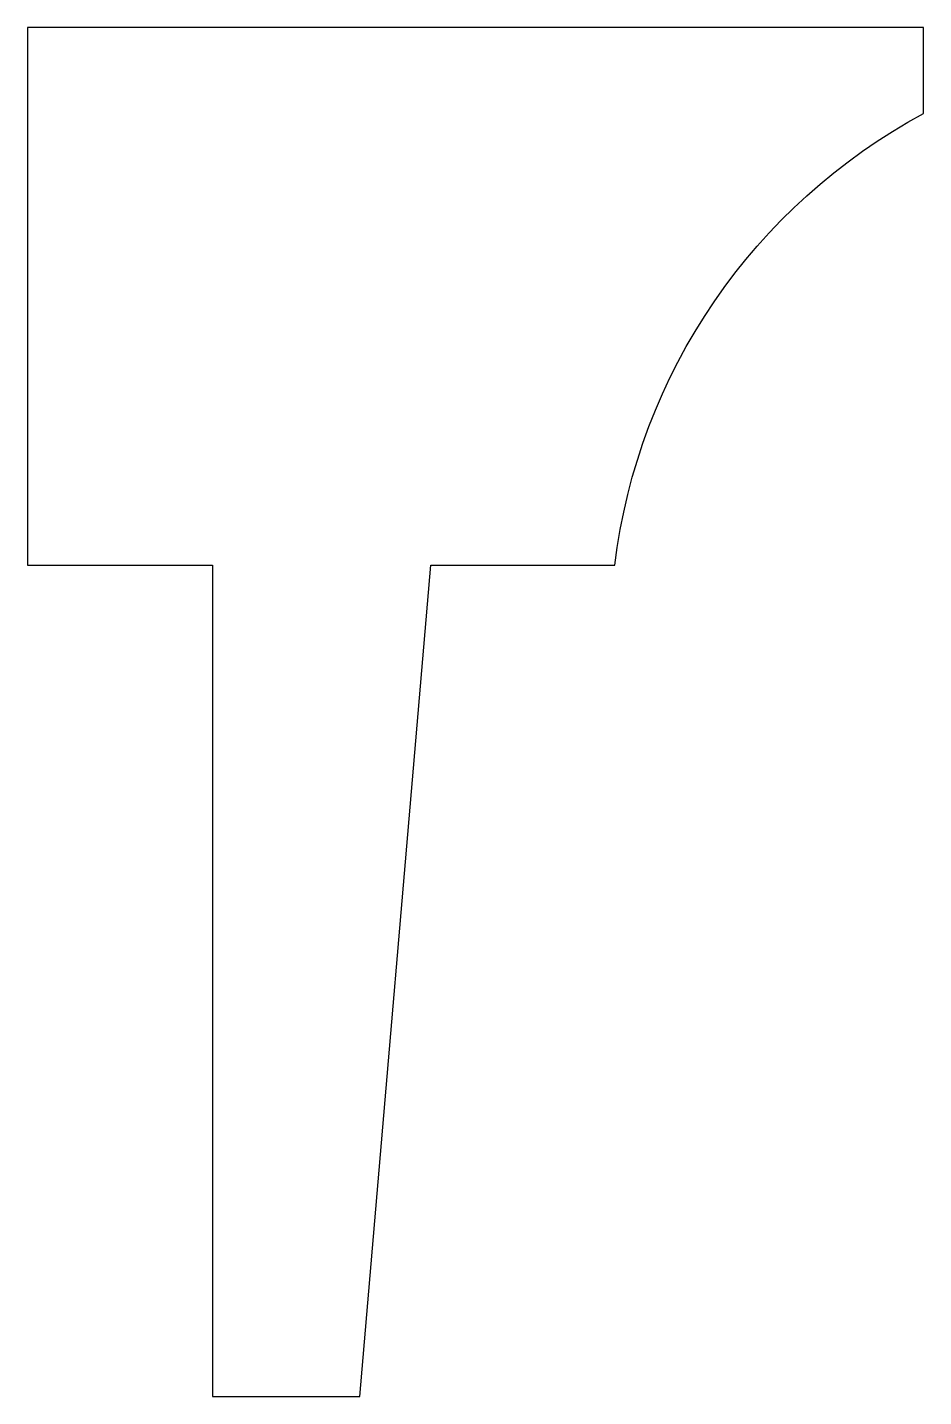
# Model space of a CAD drawing. Extents: x 0.32 to 0.87, y -0.179 to 0.661.
import ezdxf

# ---------------------------------------------------------------- set-up
doc = ezdxf.new("R2010")
doc.units = 0
doc.header["$LTSCALE"] = 0.02
doc.header["$MEASUREMENT"] = 0
doc.layers.get('0').update_dxf_attribs({"linetype": 'CONTINUOUS'})

msp = doc.modelspace()

# ---------------------------------------------------------------- linework, layer by layer
msp.add_lwpolyline([(0.32047, 0.66083), (0.32047, 0.33083), (0.43405, 0.33083), (0.43405, -0.17917), (0.52443, -0.17917), (0.56802, 0.33083), (0.68088, 0.33083, -0.243534), (0.87047, 0.60801), (0.87047, 0.66083)], format="xyb", close=True)

doc.saveas('drawing.dxf')
